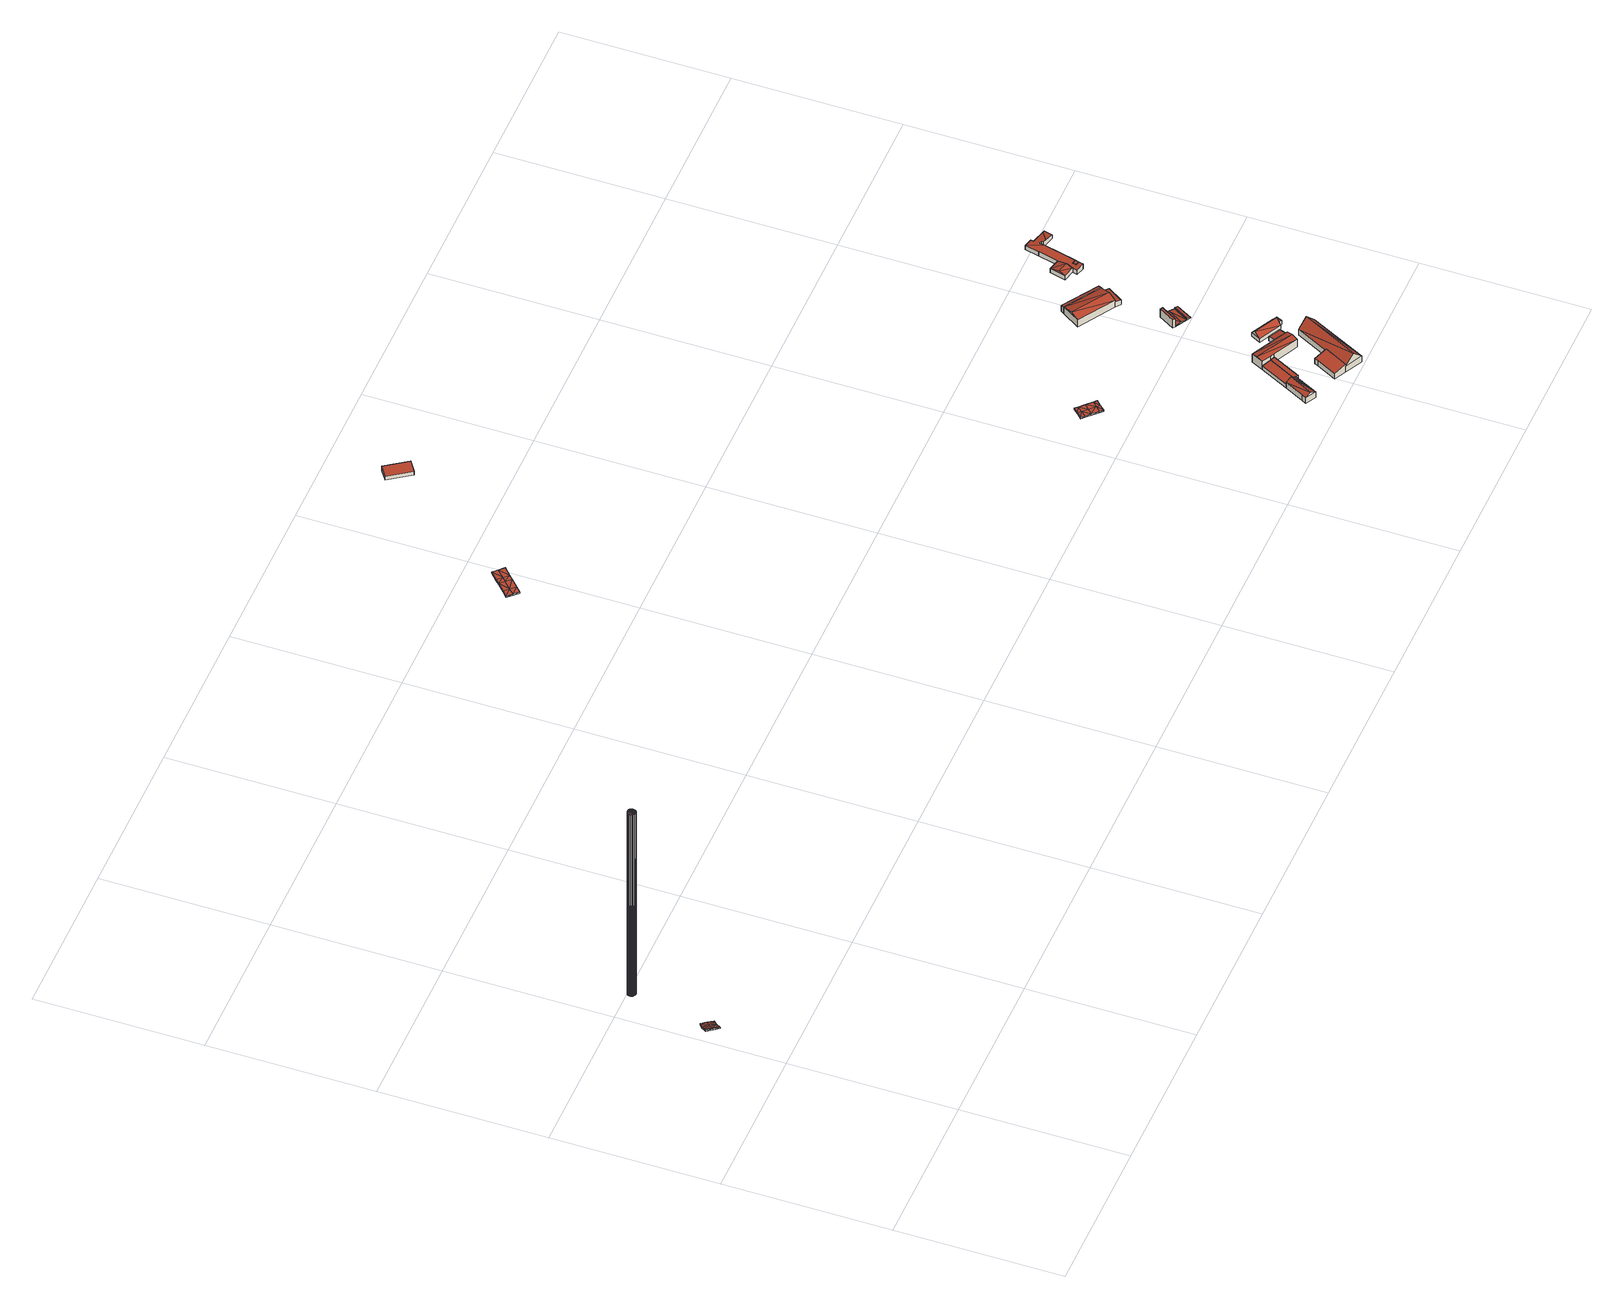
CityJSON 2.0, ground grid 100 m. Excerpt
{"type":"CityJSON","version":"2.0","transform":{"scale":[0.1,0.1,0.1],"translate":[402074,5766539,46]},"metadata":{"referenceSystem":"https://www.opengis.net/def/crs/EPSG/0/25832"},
"CityObjects":{
"building1":{"type":"Building","attributes":{"Geometrietyp2DReferenz":"2000","Gemeindeschluessel":"05515000","function":"53001_1800","roofType":"9999","measuredHeight":1},"geometry":[{"type":"Solid","lod":"2","boundaries":[[[[0,1,2]],[[1,3,2]],[[4,5,0]],[[5,1,0]],[[6,7,4]],[[7,5,4]],[[8,9,6]],[[9,7,6]],[[10,11,8]],[[11,9,8]],[[12,13,10]],[[13,11,10]],[[14,15,12]],[[15,13,12]],[[16,17,14]],[[17,15,14]],[[18,19,16]],[[19,17,16]],[[20,21,18]],[[21,19,18]],[[22,23,20]],[[23,21,20]],[[24,25,22]],[[25,23,22]],[[2,3,24]],[[3,25,24]],[[1,5,3]],[[7,26,5]],[[5,26,3]],[[27,26,7]],[[9,28,7]],[[7,28,27]],[[11,13,9]],[[9,13,28]],[[23,25,21]],[[26,19,21]],[[26,21,3]],[[3,21,25]],[[26,27,19]],[[28,17,27]],[[27,17,19]],[[13,15,28]],[[28,15,17]],[[0,2,4]],[[6,4,29]],[[4,2,29]],[[30,6,29]],[[8,6,31]],[[6,30,31]],[[10,8,12]],[[8,31,12]],[[22,20,24]],[[29,20,18]],[[29,2,20]],[[2,24,20]],[[29,18,30]],[[31,30,16]],[[30,18,16]],[[12,31,14]],[[31,16,14]]]],"semantics":{"surfaces":[{"type":"WallSurface"},{"type":"GroundSurface"},{"type":"RoofSurface"}],"values":[[0,0,0,0,0,0,0,0,0,0,0,0,0,0,0,0,0,0,0,0,0,0,0,0,0,0,1,1,1,1,1,1,1,1,1,1,1,1,1,1,1,1,1,2,2,2,2,2,2,2,2,2,2,2,2,2,2,2,2,2]]}}]},
"building2":{"type":"Building","attributes":{"Geometrietyp2DReferenz":"1000","Gemeindeschluessel":"05515000","function":"51002_1220","roofType":"9999","measuredHeight":138.21},"geometry":[{"type":"Solid","lod":"2","boundaries":[[[[32,33,34]],[[35,36,37]],[[36,32,37]],[[38,39,35]],[[39,36,35]],[[40,41,38]],[[41,39,38]],[[42,43,40]],[[43,41,40]],[[44,45,42]],[[45,43,42]],[[46,47,44]],[[47,45,44]],[[48,49,46]],[[49,47,46]],[[50,51,48]],[[51,49,48]],[[52,53,50]],[[53,51,50]],[[54,55,52]],[[55,53,52]],[[56,57,54]],[[57,55,54]],[[58,59,56]],[[59,57,56]],[[60,61,58]],[[61,59,58]],[[62,63,60]],[[63,61,60]],[[64,65,62]],[[65,63,62]],[[66,67,64]],[[67,65,64]],[[68,69,66]],[[69,67,66]],[[70,71,68]],[[71,69,68]],[[34,33,70]],[[33,71,70]],[[37,32,34]],[[59,61,57]],[[61,63,57]],[[63,65,57]],[[65,67,57]],[[67,69,57]],[[69,71,57]],[[71,33,57]],[[33,32,57]],[[32,36,57]],[[36,39,57]],[[39,41,57]],[[41,43,57]],[[43,45,57]],[[45,47,57]],[[47,49,57]],[[49,51,57]],[[51,53,57]],[[53,55,57]],[[60,58,62]],[[58,56,62]],[[56,54,62]],[[54,52,62]],[[52,50,62]],[[50,48,62]],[[48,46,62]],[[46,44,62]],[[44,42,62]],[[42,40,62]],[[40,38,62]],[[38,35,62]],[[35,37,62]],[[37,34,62]],[[34,70,62]],[[70,68,62]],[[68,66,62]],[[66,64,62]]]],"semantics":{"surfaces":[{"type":"WallSurface"},{"type":"GroundSurface"},{"type":"RoofSurface"}],"values":[[0,0,0,0,0,0,0,0,0,0,0,0,0,0,0,0,0,0,0,0,0,0,0,0,0,0,0,0,0,0,0,0,0,0,0,0,0,0,0,0,1,1,1,1,1,1,1,1,1,1,1,1,1,1,1,1,1,1,2,2,2,2,2,2,2,2,2,2,2,2,2,2,2,2,2,2]]}}]},
"building3":{"type":"Building","attributes":{"Geometrietyp2DReferenz":"2000","Gemeindeschluessel":"05515000","function":"53001_1800","roofType":"9999","measuredHeight":1},"geometry":[{"type":"Solid","lod":"2","boundaries":[[[[72,73,74]],[[73,75,74]],[[76,77,72]],[[77,73,72]],[[78,79,76]],[[79,77,76]],[[80,81,78]],[[81,79,78]],[[82,83,80]],[[83,81,80]],[[84,85,82]],[[85,83,82]],[[86,87,84]],[[87,85,84]],[[88,89,86]],[[89,87,86]],[[90,91,88]],[[91,89,88]],[[92,93,90]],[[93,91,90]],[[94,95,92]],[[95,93,92]],[[74,75,94]],[[75,95,94]],[[77,75,73]],[[79,96,77]],[[77,96,97]],[[81,98,79]],[[79,98,96]],[[83,85,81]],[[81,85,98]],[[97,93,95]],[[97,95,75]],[[96,91,97]],[[97,91,93]],[[98,89,91]],[[98,91,96]],[[85,87,98]],[[98,87,89]],[[77,97,75]],[[76,74,99]],[[76,72,74]],[[78,76,100]],[[76,99,100]],[[80,78,101]],[[78,100,101]],[[82,80,84]],[[80,101,84]],[[99,94,92]],[[99,74,94]],[[100,99,90]],[[99,92,90]],[[101,90,88]],[[101,100,90]],[[84,101,86]],[[101,88,86]]]],"semantics":{"surfaces":[{"type":"WallSurface"},{"type":"GroundSurface"},{"type":"RoofSurface"}],"values":[[0,0,0,0,0,0,0,0,0,0,0,0,0,0,0,0,0,0,0,0,0,0,0,0,1,1,1,1,1,1,1,1,1,1,1,1,1,1,1,1,2,2,2,2,2,2,2,2,2,2,2,2,2,2,2,2]]}}]},
"building4":{"type":"Building","attributes":{"Gemeindeschluessel":"05515000","Geometrietyp2DReferenz":"3000","function":"31001_2700","roofType":"2100","measuredHeight":3.4},"geometry":[{"type":"Solid","lod":"2","boundaries":[[[[102,103,104,105]],[[106,107,103,102]],[[108,109,107,106]],[[105,104,109,108]],[[106,102,105,108]],[[103,107,109,104]]]],"semantics":{"surfaces":[{"type":"WallSurface"},{"type":"RoofSurface"},{"type":"GroundSurface"}],"values":[[0,0,0,0,1,2]]}}]},
"building5":{"type":"Building","attributes":{"Geometrietyp2DReferenz":"2000","Gemeindeschluessel":"05515000","function":"53001_1800","roofType":"9999","measuredHeight":1},"geometry":[{"type":"Solid","lod":"2","boundaries":[[[[110,111,112]],[[111,113,112]],[[114,115,110]],[[115,111,110]],[[116,117,114]],[[117,115,114]],[[118,119,116]],[[119,117,116]],[[120,121,118]],[[121,119,118]],[[122,123,120]],[[123,121,120]],[[124,125,122]],[[125,123,122]],[[126,127,124]],[[127,125,124]],[[128,129,126]],[[129,127,126]],[[130,131,128]],[[131,129,128]],[[132,133,130]],[[133,131,130]],[[112,113,132]],[[113,133,132]],[[134,113,115]],[[115,113,111]],[[135,134,115]],[[135,115,117]],[[136,135,117]],[[136,117,119]],[[123,136,119]],[[123,119,121]],[[131,133,134]],[[134,133,113]],[[129,131,134]],[[129,134,135]],[[127,129,136]],[[136,129,135]],[[125,127,136]],[[125,136,123]],[[137,114,138]],[[137,116,114]],[[139,116,137]],[[139,118,116]],[[122,118,139]],[[122,120,118]],[[130,138,132]],[[138,112,132]],[[128,138,130]],[[128,137,138]],[[126,139,128]],[[139,137,128]],[[124,139,126]],[[124,122,139]],[[138,114,112]],[[114,110,112]]]],"semantics":{"surfaces":[{"type":"WallSurface"},{"type":"GroundSurface"},{"type":"RoofSurface"}],"values":[[0,0,0,0,0,0,0,0,0,0,0,0,0,0,0,0,0,0,0,0,0,0,0,0,1,1,1,1,1,1,1,1,1,1,1,1,1,1,1,1,2,2,2,2,2,2,2,2,2,2,2,2,2,2,2,2]]}}]},
"building6":{"type":"Building","attributes":{"Gemeindeschluessel":"05515000","Geometrietyp2DReferenz":"3000","function":"31001_2460","roofType":"5000","measuredHeight":6.21},"geometry":[{"type":"Solid","lod":"2","boundaries":[[[[140,141,142,143]],[[144,145,141,140]],[[146,147,145,144]],[[148,149,147,146]],[[150,151,149,148]],[[152,153,151,150]],[[154,155,153,152]],[[143,142,155,154]],[[156,157,154]],[[154,152,150,156]],[[144,140,143]],[[148,146,144,143]],[[148,143,157]],[[157,156,148]],[[156,150,148]],[[157,143,154]],[[141,145,147,149,151,153,155,142]]]],"semantics":{"surfaces":[{"type":"WallSurface"},{"type":"RoofSurface"},{"type":"GroundSurface"}],"values":[[0,0,0,0,0,0,0,0,1,1,1,1,1,1,0,0,2]]}}]},
"building7":{"type":"Building","attributes":{"Gemeindeschluessel":"05515000","Geometrietyp2DReferenz":"3000","function":"31001_2700","roofType":"2100","measuredHeight":3.45},"geometry":[{"type":"Solid","lod":"2","boundaries":[[[[158,155,142,159]],[[160,161,155,158]],[[162,163,161,160]],[[164,141,163,162]],[[159,142,141,164]],[[162,160,158,159,164]],[[155,161,163,141,142]]]],"semantics":{"surfaces":[{"type":"WallSurface"},{"type":"RoofSurface"},{"type":"GroundSurface"}],"values":[[0,0,0,0,0,1,2]]}}]},
"building8":{"type":"Building","attributes":{"Gemeindeschluessel":"05515000","Geometrietyp2DReferenz":"3000","function":"51009_1610","roofType":"2100","measuredHeight":3.69},"geometry":[{"type":"Solid","lod":"2","boundaries":[[[[165,166,167,168]],[[164,169,166,165]],[[162,170,169,164]],[[171,172,170,162]],[[173,174,172,171]],[[168,167,174,173]],[[171,162,164,165,168,173]],[[166,169,170,172,174,167]]]],"semantics":{"surfaces":[{"type":"WallSurface"},{"type":"RoofSurface"},{"type":"GroundSurface"}],"values":[[0,0,0,0,0,0,1,2]]}}]},
"building9":{"type":"Building","attributes":{"Gemeindeschluessel":"05515000","Geometrietyp2DReferenz":"3000","function":"31001_2700"},"children":["building9-1","building9-2"]},
"building9-1":{"type":"BuildingPart","attributes":{"roofType":"2100","measuredHeight":4.5},"parents":["building9"],"geometry":[{"type":"Solid","lod":"2","boundaries":[[[[175,176,177,178]],[[179,180,176,175]],[[181,182,180,179]],[[179,175,178,181]],[[176,180,182,177]],[[182,181,178,177]]]],"semantics":{"surfaces":[{"type":"WallSurface"},{"type":"RoofSurface"},{"type":"GroundSurface"},{"type":"ClosureSurface"}],"values":[[0,0,0,1,2,3]]}}]},
"building9-2":{"type":"BuildingPart","attributes":{"roofType":"3100","measuredHeight":6.98},"parents":["building9"],"geometry":[{"type":"Solid","lod":"2","boundaries":[[[[183,184,182,181,185]],[[186,172,184,183]],[[187,170,172,186]],[[188,189,170,187]],[[190,191,189,188]],[[192,178,177,191,190]],[[193,185,192,190]],[[194,193,190]],[[193,194,183]],[[188,187,186,183,194]],[[193,183,185]],[[190,188,194]],[[182,184,172,170,189,191,177]],[[178,192,185,181]],[[182,177,178,181]]]],"semantics":{"surfaces":[{"type":"WallSurface"},{"type":"RoofSurface"},{"type":"GroundSurface"},{"type":"ClosureSurface"}],"values":[[0,0,0,0,0,0,1,1,1,1,0,0,2,0,3]]}}]},
"building10":{"type":"Building","attributes":{"Gemeindeschluessel":"05515000","Geometrietyp2DReferenz":"3000","function":"31001_1000"},"address":[{"country":"Germany","locality":"Münster","thoroughfareNumber":"103","thoroughfareName":"Flothbach"}],"children":["building10-1","building10-2"]},
"building10-1":{"type":"BuildingPart","attributes":{"roofType":"3100","measuredHeight":10.19},"parents":["building10"],"geometry":[{"type":"Solid","lod":"2","boundaries":[[[[195,196,197,198]],[[199,200,201,202]],[[203,204,200,199]],[[198,197,204,203]],[[198,203,205]],[[206,198,205]],[[205,199,206]],[[202,195,206,199]],[[205,203,199]],[[206,195,198]],[[196,201,200,204,197]],[[196,195,202,201]]]],"semantics":{"surfaces":[{"type":"WallSurface"},{"type":"RoofSurface"},{"type":"GroundSurface"},{"type":"ClosureSurface"}],"values":[[0,0,0,0,1,1,1,1,0,0,2,3]]}}]},
"building10-2":{"type":"BuildingPart","attributes":{"roofType":"2100","measuredHeight":5.71},"parents":["building10"],"geometry":[{"type":"Solid","lod":"2","boundaries":[[[[207,208,196,195,209]],[[210,211,208,207]],[[212,213,211,210]],[[214,202,201,213,212]],[[212,210,207,209,214]],[[208,211,213,201,196]],[[202,214,209,195]],[[196,201,202,195]]]],"semantics":{"surfaces":[{"type":"WallSurface"},{"type":"RoofSurface"},{"type":"GroundSurface"},{"type":"ClosureSurface"}],"values":[[0,0,0,0,1,2,0,3]]}}]},
"building11":{"type":"Building","attributes":{"Gemeindeschluessel":"05515000","Geometrietyp2DReferenz":"3000","function":"31001_2460","roofType":"5000","measuredHeight":5.96},"geometry":[{"type":"Solid","lod":"2","boundaries":[[[[215,216,217,218]],[[219,220,216,215]],[[221,222,220,219]],[[218,217,222,221]],[[221,219,223,224]],[[218,224,223]],[[223,215,218]],[[221,224,218]],[[215,223,219]],[[216,220,222,217]]]],"semantics":{"surfaces":[{"type":"WallSurface"},{"type":"RoofSurface"},{"type":"GroundSurface"}],"values":[[0,0,0,0,1,1,1,0,0,2]]}}]},
"building12":{"type":"Building","attributes":{"Gemeindeschluessel":"05515000","Geometrietyp2DReferenz":"3000","function":"51009_1610","roofType":"1000","measuredHeight":6},"geometry":[{"type":"Solid","lod":"2","boundaries":[[[[225,226,227,228]],[[229,230,226,225]],[[231,232,230,229]],[[228,227,232,231]],[[229,225,228,231]],[[226,230,232,227]]]],"semantics":{"surfaces":[{"type":"WallSurface"},{"type":"RoofSurface"},{"type":"GroundSurface"}],"values":[[0,0,0,0,1,2]]}}]},
"building13":{"type":"Building","attributes":{"Gemeindeschluessel":"05515000","Geometrietyp2DReferenz":"3000","function":"51009_1610","roofType":"1000","measuredHeight":2.69},"geometry":[{"type":"Solid","lod":"2","boundaries":[[[[233,234,235,236]],[[237,238,234,233]],[[239,240,238,237]],[[236,235,240,239]],[[237,233,236,239]],[[234,238,240,235]]]],"semantics":{"surfaces":[{"type":"WallSurface"},{"type":"RoofSurface"},{"type":"GroundSurface"}],"values":[[0,0,0,0,1,2]]}}]},
"building14":{"type":"Building","attributes":{"Gemeindeschluessel":"05515000","Geometrietyp2DReferenz":"3000","function":"31001_2700","roofType":"3100","measuredHeight":1.05},"geometry":[{"type":"Solid","lod":"2","boundaries":[[[[241,242,243,244]],[[245,246,242,241]],[[247,248,246,245]],[[244,243,248,247]],[[241,249,245]],[[247,250,244]],[[250,249,241]],[[241,244,250]],[[247,245,249]],[[249,250,247]],[[242,246,248,243]]]],"semantics":{"surfaces":[{"type":"WallSurface"},{"type":"RoofSurface"},{"type":"GroundSurface"}],"values":[[0,0,0,0,0,0,1,1,1,1,2]]}}]},
"building15":{"type":"Building","attributes":{"Gemeindeschluessel":"05515000","Geometrietyp2DReferenz":"3000","function":"31001_2000"},"children":["building15-1","building15-2"]},
"building15-1":{"type":"BuildingPart","attributes":{"roofType":"2100","measuredHeight":4.14},"parents":["building15"],"geometry":[{"type":"Solid","lod":"2","boundaries":[[[[251,252,253,254]],[[255,256,257,258]],[[254,253,256,255]],[[258,251,254,255]],[[252,257,256,253]],[[252,251,258,257]]]],"semantics":{"surfaces":[{"type":"WallSurface"},{"type":"RoofSurface"},{"type":"GroundSurface"},{"type":"ClosureSurface"}],"values":[[0,0,0,1,2,3]]}}]},
"building15-2":{"type":"BuildingPart","attributes":{"roofType":"3100","measuredHeight":6.95},"parents":["building15"],"geometry":[{"type":"Solid","lod":"2","boundaries":[[[[259,260,261,262]],[[263,264,260,259]],[[265,258,257,264,263]],[[262,261,252,251,266]],[[266,267,268]],[[268,262,266]],[[267,269,263,259]],[[259,268,267]],[[269,267,266,265]],[[269,265,263]],[[268,259,262]],[[260,264,257,252,261]],[[258,265,266,251]],[[252,257,258,251]]]],"semantics":{"surfaces":[{"type":"WallSurface"},{"type":"RoofSurface"},{"type":"GroundSurface"},{"type":"ClosureSurface"}],"values":[[0,0,0,0,1,1,1,1,0,0,0,2,0,3]]}}]},
"building16":{"type":"Building","attributes":{"Gemeindeschluessel":"05515000","Geometrietyp2DReferenz":"3000","function":"51009_1610","roofType":"2100","measuredHeight":1.13},"geometry":[{"type":"Solid","lod":"2","boundaries":[[[[270,271,246,272]],[[273,274,271,270]],[[275,248,274,273]],[[272,246,248,275]],[[273,270,272,275]],[[271,274,248,246]]]],"semantics":{"surfaces":[{"type":"WallSurface"},{"type":"RoofSurface"},{"type":"GroundSurface"}],"values":[[0,0,0,0,1,2]]}}]},
"building17":{"type":"Building","attributes":{"Gemeindeschluessel":"05515000","Geometrietyp2DReferenz":"3000","function":"51009_1610","roofType":"2100","measuredHeight":5.11},"geometry":[{"type":"Solid","lod":"2","boundaries":[[[[276,277,260,278]],[[279,280,277,276]],[[281,264,280,279]],[[278,260,264,281]],[[279,276,278,281]],[[277,280,264,260]]]],"semantics":{"surfaces":[{"type":"WallSurface"},{"type":"RoofSurface"},{"type":"GroundSurface"}],"values":[[0,0,0,0,1,2]]}}]},
"building18":{"type":"Building","attributes":{"Gemeindeschluessel":"05515000","Geometrietyp2DReferenz":"3000","function":"31001_2700","roofType":"5000","measuredHeight":4.36},"geometry":[{"type":"Solid","lod":"2","boundaries":[[[[282,283,284,285]],[[286,287,283,282]],[[288,289,287,286]],[[285,284,289,288]],[[282,290,286]],[[288,291,285]],[[285,291,290]],[[290,282,285]],[[291,288,286]],[[286,290,291]],[[283,287,289,284]]]],"semantics":{"surfaces":[{"type":"WallSurface"},{"type":"RoofSurface"},{"type":"GroundSurface"}],"values":[[0,0,0,0,1,0,1,1,1,1,2]]}}]},
"building19":{"type":"Building","attributes":{"Gemeindeschluessel":"05515000","Geometrietyp2DReferenz":"3000","function":"51009_1610","roofType":"2100","measuredHeight":3.83},"geometry":[{"type":"Solid","lod":"2","boundaries":[[[[292,293,294,295]],[[296,297,293,292]],[[298,299,297,296]],[[295,294,299,298]],[[296,292,295,298]],[[293,297,299,294]]]],"semantics":{"surfaces":[{"type":"WallSurface"},{"type":"RoofSurface"},{"type":"GroundSurface"}],"values":[[0,0,0,0,1,2]]}}]},
"building20":{"type":"Building","attributes":{"Gemeindeschluessel":"05515000","Geometrietyp2DReferenz":"3000","function":"31001_2000","roofType":"5000","measuredHeight":4.17},"geometry":[{"type":"Solid","lod":"2","boundaries":[[[[300,301,302,303]],[[304,305,301,300]],[[306,307,305,304]],[[308,309,307,306]],[[310,311,309,308]],[[312,313,311,310]],[[314,315,313,312]],[[316,317,315,314]],[[295,318,317,316]],[[298,319,318,295]],[[320,321,319,298]],[[322,323,321,320]],[[324,325,323,322]],[[326,327,325,324]],[[328,329,327,326]],[[303,302,329,328]],[[300,303,330,314,312,310,331,332,304]],[[330,303,328,326,324,322,320,298,295,316]],[[306,332,331,308]],[[304,332,306]],[[308,331,310]],[[314,330,316]],[[301,305,307,309,311,313,315,317,318,319,321,323,325,327,329,302]]]],"semantics":{"surfaces":[{"type":"WallSurface"},{"type":"RoofSurface"},{"type":"GroundSurface"}],"values":[[0,0,0,0,0,0,0,0,0,0,0,0,0,0,0,0,1,1,1,0,0,0,2]]}}]}
},
"vertices":[
[159,1481,14],[159,1481,4],[137,1514,14],[137,1514,4],[144,1471,21],[144,1471,11],[112,1449,41],[112,1449,31],[66,1417,79],[66,1417,69],[50,1406,92],[50,1406,82],[27,1438,92],[27,1438,82],[4,1471,92],[4,1471,82],[20,1483,79],[20,1483,69],[66,1515,41],[66,1515,31],[99,1537,21],[99,1537,11],[100,1537,21],[100,1537,11],[115,1547,14],[115,1547,4],[104,1492,24],[89,1482,31],[43,1450,69],[104,1492,34],[89,1482,41],[43,1450,79],
[155,1937,56],[163,1937,56],[163,1937,1438],[148,1940,1438],[148,1940,56],[155,1937,1438],[141,1944,1438],[141,1944,56],[137,1951,1438],[137,1951,56],[134,1958,1438],[134,1958,56],[134,1966,1438],[134,1966,56],[137,1973,1438],[137,1973,56],[141,1980,1438],[141,1980,56],[148,1984,1438],[148,1984,56],[155,1987,1438],[155,1987,56],[163,1987,1438],[163,1987,56],[170,1984,1438],[170,1984,56],[177,1980,1438],[177,1980,56],[181,1973,1438],[181,1973,56],[184,1966,1438],[184,1966,56],[184,1958,1438],[184,1958,56],[181,1951,1438],[181,1951,56],[177,1944,1438],[177,1944,56],[170,1940,1438],[170,1940,56],
[3001,3783,38],[3001,3783,28],[2973,3812,38],[2973,3812,28],[2954,3738,38],[2954,3738,28],[2930,3715,38],[2930,3715,28],[2885,3672,38],[2885,3672,28],[2853,3641,38],[2853,3641,28],[2825,3670,38],[2825,3670,28],[2797,3699,38],[2797,3699,28],[2830,3730,38],[2830,3730,28],[2875,3773,38],[2875,3773,28],[2899,3796,38],[2899,3796,28],[2945,3841,38],[2945,3841,28],[2902,3744,28],[2926,3767,28],[2857,3701,28],[2926,3767,38],[2902,3744,38],[2857,3701,38],
[3462,4677,73],[3462,4677,39],[3401,4634,39],[3401,4634,66],[3555,4543,73],[3555,4543,39],[3493,4501,66],[3493,4501,39],
[5259,1339,34],[5259,1339,24],[5231,1310,34],[5231,1310,24],[5276,1322,34],[5276,1322,24],[5305,1294,35],[5305,1294,25],[5339,1261,35],[5339,1261,25],[5357,1244,35],[5357,1244,25],[5329,1215,35],[5329,1215,25],[5301,1186,35],[5301,1186,25],[5283,1203,35],[5283,1203,25],[5249,1236,35],[5249,1236,25],[5220,1264,34],[5220,1264,24],[5203,1281,34],[5203,1281,24],[5248,1293,24],[5277,1265,25],[5311,1232,25],[5277,1265,35],[5248,1293,34],[5311,1232,35],
[5867,294,79],[5867,294,35],[5867,293,35],[5867,293,79],[5875,289,79],[5875,289,35],[5875,288,79],[5875,288,35],[5802,145,79],[5802,145,35],[5740,178,79],[5740,178,35],[5754,205,79],[5754,205,35],[5814,320,79],[5814,320,35],[5772,161,97],[5846,304,97],
[5814,320,61],[5867,293,70],[5901,493,61],[5901,493,35],[5954,465,70],[5954,465,35],[5867,294,70],
[5875,289,71],[5875,289,36],[5875,288,36],[5875,288,71],[5867,294,36],[5954,465,36],[5979,453,73],[5979,453,36],[5891,279,73],[5891,279,36],
[6121,538,67],[6121,538,36],[6094,485,36],[6094,485,81],[6192,502,67],[6192,502,36],[6165,448,81],[6165,448,36],
[6129,377,95],[6129,377,36],[6165,448,95],[5979,453,95],[5954,465,95],[5901,493,95],[5901,493,36],[5937,564,95],[5937,564,36],[6094,485,95],[6147,413,105],[5919,528,105],
[6045,62,79],[6045,62,36],[6148,10,36],[6148,10,79],[6219,404,79],[6219,404,36],[6117,205,36],[6117,205,79],[6322,352,79],[6322,352,36],[6270,378,138],[6096,36,138],
[5972,99,74],[5972,99,36],[6045,62,94],[6033,217,74],[6033,217,36],[6046,243,74],[6046,243,36],[6117,205,94],
[6090,580,63],[6090,580,36],[6229,510,36],[6229,510,63],[6120,639,63],[6120,639,36],[6259,567,63],[6259,567,36],[6106,611,95],[6244,540,95],
[6082,1155,96],[6082,1155,36],[6027,1060,36],[6027,1060,96],[6096,1147,96],[6096,1147,36],[6040,1052,96],[6040,1052,36],
[6240,532,62],[6240,532,35],[6265,520,35],[6265,520,62],[6259,567,62],[6259,567,35],[6283,555,62],[6283,555,35],
[6096,1147,37],[6096,1147,35],[6040,1052,35],[6040,1052,37],[6168,1105,37],[6168,1105,35],[6112,1010,37],[6112,1010,35],[6132,1126,46],[6076,1031,46],
[6064,1409,78],[6064,1409,37],[6096,1388,37],[6096,1388,69],[6156,1481,69],[6156,1481,37],[6122,1503,37],[6122,1503,79],
[5918,1652,87],[5918,1652,37],[5850,1546,37],[5850,1546,87],[6130,1516,87],[6130,1516,37],[6122,1503,87],[6064,1409,87],[6092,1455,107],[5879,1591,107],[6122,1503,91],
[6188,1093,40],[6188,1093,35],[6168,1105,46],[6133,998,40],[6133,998,35],[6112,1010,46],
[5931,1673,81],[5931,1673,37],[5918,1652,88],[6143,1537,81],[6143,1537,37],[6130,1516,88],
[6166,1740,66],[6166,1740,35],[6236,1723,35],[6236,1723,66],[6189,1834,66],[6189,1834,35],[6259,1818,66],[6259,1818,35],[6176,1778,79],[6245,1761,79],
[6291,1729,74],[6291,1729,36],[6269,1734,36],[6269,1734,71],[6285,1706,74],[6285,1706,36],[6263,1712,71],[6263,1712,36],
[6361,2014,64],[6361,2014,34],[6309,2026,34],[6309,2026,65],[6356,1994,66],[6356,1994,34],[6454,1970,60],[6454,1970,34],[6442,1919,60],[6442,1919,34],[6361,1939,72],[6361,1939,34],[6365,1953,70],[6365,1953,34],[6348,1958,71],[6348,1958,34],[6291,1729,75],[6291,1729,34],[6269,1734,34],[6263,1712,34],[6285,1706,75],[6285,1706,34],[6279,1679,75],[6279,1679,34],[6228,1692,66],[6228,1692,34],[6289,1940,66],[6289,1940,34],[6288,1941,65],[6288,1941,34],[6340,1927,75],[6381,1934,72],[6437,1974,63]
]}
